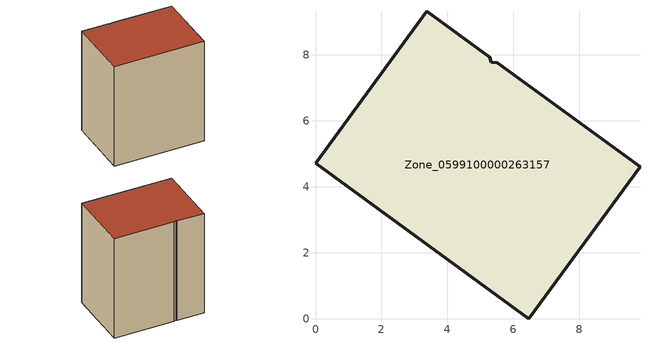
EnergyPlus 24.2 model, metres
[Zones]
Zone_0599100000263157
 floor ground (C_G): 5.29,7.92 5.32,7.78 5.51,7.76 9.84,4.6 6.47,0 0,4.71 3.37,9.32 z0
 wall outside (C_F): 6.47,0 9.84,4.6 5.51,7.76 5.32,7.78 5.29,7.92 3.37,9.32 0,4.71 6.47,0 z0:9.48
 roof outside (C_R): 5.32,7.78 5.29,7.92 3.37,9.32 0,4.71 6.47,0 9.84,4.6 5.51,7.76 z9.48
[BUILDING]
Pand.0599100000263157: North Axis=0; Terrain=City; Loads Convergence Tolerance Value=0.04; Temperature Convergence Tolerance Value=0.4; Solar Distribution=FullExterior; Maximum Number of Warmup Days=25; Minimum Number of Warmup Days=1
[Site:Location]
Rotterdam.The.Hague.AP_ZH_NLD Design_Conditions: Latitude=51.96; Longitude=4.45; Time Zone=1; Elevation=-4.5
[SITE:GROUNDTEMPERATURE:BUILDINGSURFACE]
18, 18, 18, 18, 18, 18, 18, 18, 18, 18, 18, 18
[MATERIAL] Thermal Absorptance=0.9; Solar Absorptance=0.7; Visible Absorptance=0.7
Name | Roughness | Thickness | Conductivity | Density | Specific Heat
G.TC.1946 | MediumSmooth | 0.15 | 1 | 540 | 1210
F.TC.1946 | Rough | 0.3 | 0.857143 | 1920 | 840
R.TC.1946 | MediumRough | 0.2 | 0.909091 | 1500 | 1000
[CONSTRUCTION]
C_G: G.TC.1946
C_F: F.TC.1946
C_R: R.TC.1946
[ZONE]
Zone_0599100000263157: Type=1; Multiplier=1; Ceiling Height=Autocalculate; Volume=Autocalculate; Floor Area=autocalculate; Part of Total Floor Area=Yes
[ZONEINFILTRATION:DESIGNFLOWRATE]
Infil_Zone_0599100000263157: Zone or ZoneList or Space or SpaceList=Zone_0599100000263157; Schedule=AlwaysOn; Design Flow Rate Calculation Method=Flow/Area; Flow Rate per Floor Area=0.003; Constant Term Coefficient=1; Temperature Term Coefficient=0; Velocity Term Coefficient=0; Velocity Squared Term Coefficient=0
[HVACTEMPLATE:ZONE:IDEALLOADSAIRSYSTEM]
Zone_0599100000263157: Maximum Heating Supply Air Temperature=50; Minimum Cooling Supply Air Temperature=13; Maximum Heating Supply Air Humidity Ratio=0.0156; Minimum Cooling Supply Air Humidity Ratio=0.0077; Heating Limit=NoLimit; Cooling Limit=NoLimit; Dehumidification Control Type=ConstantSensibleHeatRatio; Cooling Sensible Heat Ratio=0.7; Dehumidification Setpoint=60; Humidification Control Type=None; Humidification Setpoint=30; Outdoor Air Method=None; Outdoor Air Flow Rate per Person=0.00944; Outdoor Air Flow Rate per Zone Floor Area=0; Outdoor Air Flow Rate per Zone=0; Demand Controlled Ventilation Type=None; Outdoor Air Economizer Type=NoEconomizer; Heat Recovery Type=None; Sensible Heat Recovery Effectiveness=0.7; Latent Heat Recovery Effectiveness=0.65
[ZONECONTROL:THERMOSTAT]
ThermostatControl_Zone_0599100000263157: Zone or ZoneList=Zone_0599100000263157; Control Type Schedule=DualSetpointControlType; Control 1=Thermostat_Zone_0599100000263157; Temperature Difference Between Cutout And Setpoint=0
[THERMOSTATSETPOINT:DUALSETPOINT]
Thermostat_Zone_0599100000263157: Heating Setpoint Temperature Schedule=HeatingSetpoint_Zone_0599100000263157; Cooling Setpoint Temperature Schedule=CoolingSetpoint_Zone_0599100000263157
[SCHEDULE:COMPACT]
HeatingSetpoint_Zone_0599100000263157: Through: 12/31, For: AllDays, Until: 24:00, 21
CoolingSetpoint_Zone_0599100000263157: Through: 12/31, For: AllDays, Until: 24:00, 24
DualSetpointControlType: Through: 12/31, For: AllDays, Until: 24:00, 4
AlwaysOn: Through: 12/31, For: AllDays, Until: 24:00, 1
